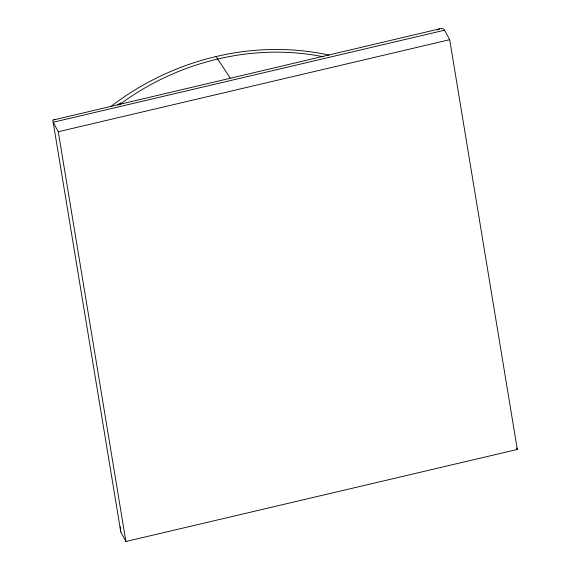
<?xml version="1.0" encoding="UTF-8"?>
<svg xmlns="http://www.w3.org/2000/svg" width="570" height="570" viewBox="0 0 570 570"><rect width="100%" height="100%" fill="white"/><g stroke="black" fill="none" stroke-linecap="round" stroke-linejoin="round"><path stroke-width="0.85" d="M120.242 526.872L120.569 531.482L125.899 541.5L517.318 449.452L449.694 39.693L444.6 30.196C443.075 27.374 439.278 28.671 437.14 29.968M117.712 105.044L120.498 102.878M119.273 104.802C176.814 61.866 252.489 42.586 323.24 56.751M439.684 28.842L52.832 120.113L53.038 121.966L58.275 131.748L125.899 541.5M444.6 30.196L53.181 122.244L120.804 532.002M58.275 131.748L449.694 39.693M53.979 119.543L55.604 119.643M216.023 56.551L230.216 78.026M516.534 447.992L517.318 449.452M111.357 106.113A246.846 218.559 -28.2 0 1 329.004 55.105"/></g></svg>
